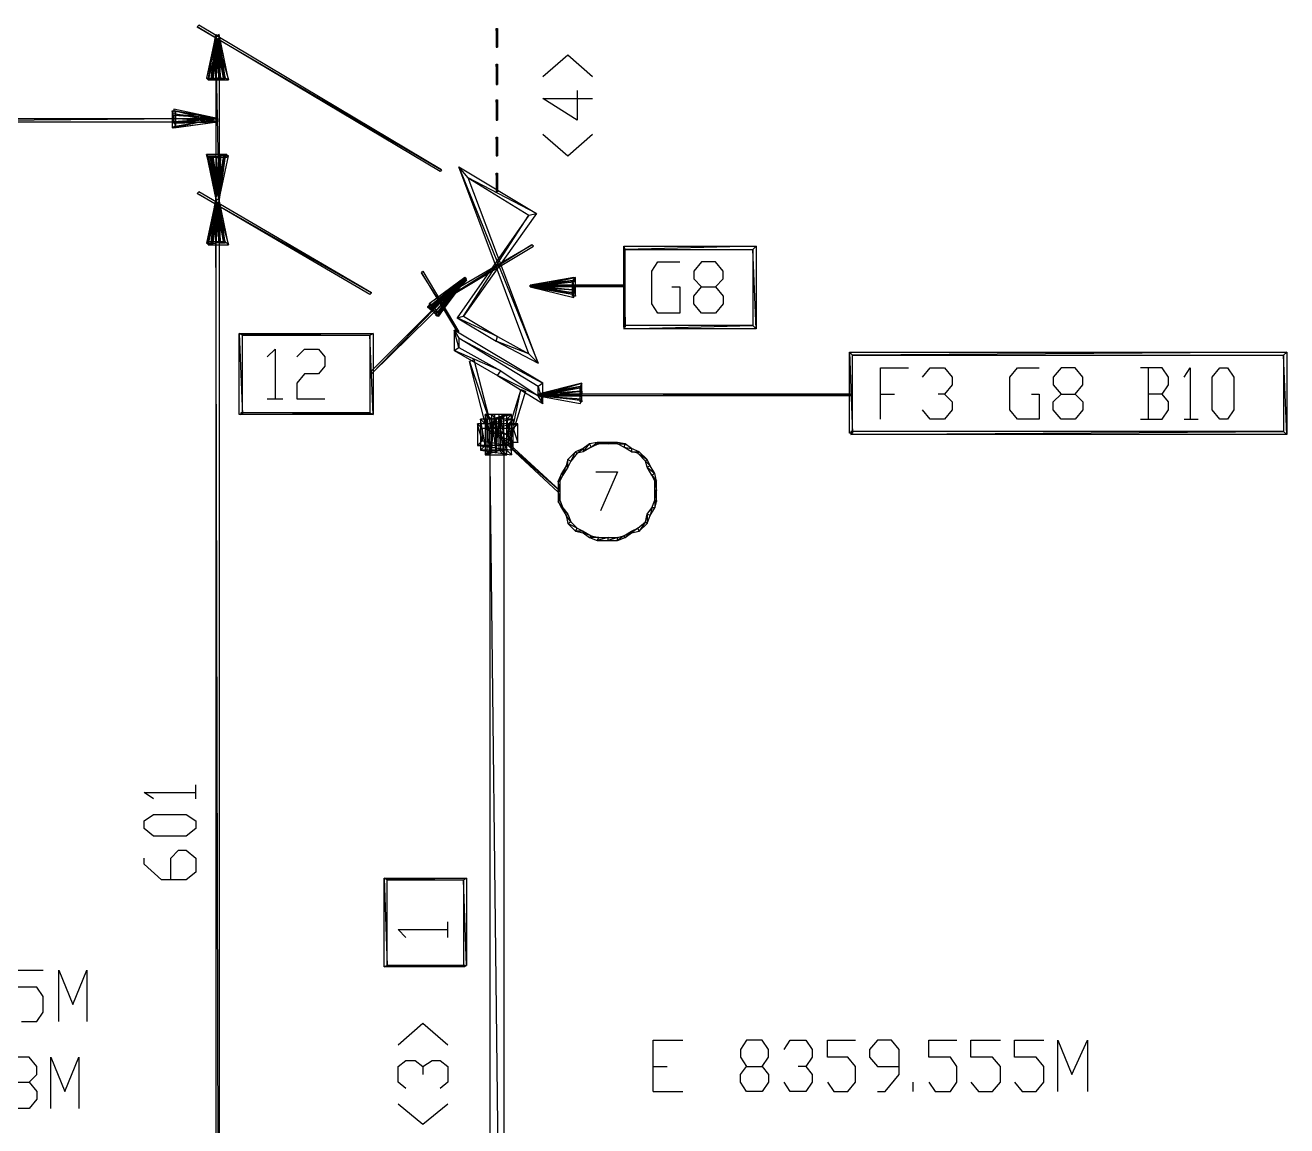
# Model space of a CAD drawing. Header units: millimetres. Extents: x 0 to 741, y 31 to 702.
# Drawn here: x 251.1 to 348.4, y 448.9 to 533.8 of the extents above; entities that cross this region are included whole.
import ezdxf

# ---------------------------------------------------------------- set-up
doc = ezdxf.new("R2010")
doc.units = ezdxf.units.MM
doc.layers.add('DIAGRAM', color=4, linetype='Continuous')

msp = doc.modelspace()

# ---------------------------------------------------------------- linework, layer by layer
at = {"layer": 'DIAGRAM'}
for p, q in [((264.484, 533.78), (264.364, 533.66)), ((264.364, 533.66), (283.204, 522.62)), ((264.364, 533.66), (283.204, 522.62)), ((283.084, 522.5), (264.364, 533.66)), ((283.204, 522.62), (264.484, 533.78)), ((265.804, 533.06), (265.084, 529.7)), ((265.204, 529.58), (265.804, 533.06)), ((265.204, 529.58), (265.804, 533.06)), ((265.804, 533.06), (265.204, 529.7)), ((265.444, 529.58), (265.804, 533.06)), ((265.444, 529.58), (265.804, 533.06)), ((265.804, 533.06), (266.044, 532.94)), ((266.044, 533.06), (265.804, 532.94)), ((265.804, 533.06), (266.044, 532.94)), ((266.044, 533.06), (265.804, 532.94)), ((266.764, 529.58), (266.044, 533.06)), ((266.524, 529.7), (266.044, 533.06)), ((287.524, 532.1), (287.404, 533.54)), ((287.404, 533.54), (287.404, 532.1)), ((287.524, 532.1), (287.404, 533.54)), ((287.404, 533.54), (287.524, 533.54)), ((287.524, 533.54), (287.524, 532.1)), ((266.044, 532.94), (265.204, 529.58)), ((266.044, 532.94), (265.444, 529.58)), ((265.804, 532.94), (265.444, 529.7)), ((265.564, 529.58), (265.804, 532.94)), ((265.564, 529.58), (265.804, 532.94)), ((266.044, 532.94), (265.564, 529.58)), ((265.804, 532.94), (265.564, 529.7)), ((265.804, 532.94), (266.764, 529.58)), ((265.804, 532.94), (266.764, 529.58)), ((266.524, 529.7), (265.804, 532.94)), ((265.804, 532.94), (266.524, 529.7)), ((265.804, 532.94), (266.524, 529.7)), ((266.404, 529.58), (265.804, 532.94)), ((265.804, 532.94), (266.044, 532.94)), ((266.044, 532.94), (265.804, 532.94)), ((265.804, 532.94), (266.404, 529.7)), ((265.804, 532.94), (266.404, 529.7)), ((266.164, 529.58), (265.804, 532.94)), ((265.804, 529.58), (265.804, 532.94)), ((265.804, 529.58), (265.804, 532.94)), ((265.804, 532.94), (266.044, 532.94)), ((266.044, 532.94), (265.804, 529.58)), ((266.044, 532.94), (265.804, 532.94)), ((265.804, 532.94), (266.164, 529.7)), ((265.804, 532.94), (266.164, 529.7)), ((266.044, 529.58), (265.804, 532.94)), ((266.044, 520.34), (265.804, 532.94)), ((265.804, 532.94), (265.804, 520.34)), ((266.044, 520.34), (265.804, 532.94)), ((265.804, 532.94), (266.044, 532.94)), ((266.404, 529.7), (266.044, 532.94)), ((266.164, 529.7), (266.044, 532.94)), ((266.044, 532.94), (266.044, 520.34)), ((287.404, 532.1), (287.524, 532.1)), ((291.004, 529.82), (292.924, 531.5)), ((292.924, 531.5), (294.844, 529.82)), ((287.524, 529.22), (287.404, 530.78)), ((287.404, 530.78), (287.404, 529.22)), ((287.524, 529.22), (287.404, 530.78)), ((287.404, 530.78), (287.524, 530.78)), ((287.524, 530.78), (287.524, 529.22)), ((265.084, 529.7), (265.204, 529.58)), ((266.524, 529.7), (265.204, 529.58)), ((266.524, 529.7), (265.204, 529.58)), ((265.204, 529.58), (265.204, 529.7)), ((265.204, 529.7), (266.524, 529.7)), ((265.204, 529.7), (265.444, 529.58)), ((265.204, 529.58), (266.764, 529.58)), ((265.444, 529.7), (265.564, 529.58)), ((265.564, 529.7), (265.804, 529.58)), ((266.164, 529.7), (266.044, 529.58)), ((266.404, 529.7), (266.164, 529.58)), ((266.524, 529.7), (266.404, 529.58)), ((266.764, 529.58), (266.524, 529.7)), ((266.764, 529.58), (266.524, 529.7)), ((287.404, 529.22), (287.524, 529.22)), ((293.644, 526.46), (291.004, 528.14)), ((291.004, 528.14), (294.844, 528.14)), ((293.644, 528.74), (293.644, 526.46)), ((262.684, 525.98), (262.444, 527.18)), ((262.444, 527.18), (262.444, 525.86)), ((262.684, 525.98), (262.444, 527.18)), ((262.444, 527.18), (262.684, 527.18)), ((262.564, 527.3), (262.564, 527.18)), ((265.924, 526.58), (262.564, 527.3)), ((262.564, 527.18), (265.924, 526.58)), ((262.564, 527.18), (265.924, 526.58)), ((265.924, 526.34), (262.564, 527.18)), ((262.564, 527.18), (262.564, 526.94)), ((265.924, 526.58), (262.564, 527.18)), ((262.564, 527.18), (262.564, 526.94)), ((265.924, 526.58), (262.564, 527.18)), ((262.684, 527.18), (262.684, 525.98)), ((287.524, 526.46), (287.404, 528.02)), ((287.404, 528.02), (287.404, 526.46)), ((287.524, 526.46), (287.404, 528.02)), ((287.404, 528.02), (287.524, 528.02)), ((287.524, 528.02), (287.524, 526.46)), ((265.924, 526.58), (237.244, 526.34)), ((265.924, 526.58), (237.244, 526.34)), ((237.244, 526.58), (265.924, 526.58)), ((237.244, 526.34), (265.924, 526.34)), ((265.924, 526.58), (262.444, 525.86)), ((265.924, 526.58), (262.444, 525.86)), ((262.444, 525.86), (265.924, 526.34)), ((262.564, 526.94), (265.924, 526.58)), ((262.564, 526.94), (265.924, 526.58)), ((265.924, 526.34), (262.564, 526.94)), ((262.564, 526.94), (265.924, 526.58)), ((262.564, 526.94), (265.924, 526.58)), ((265.924, 526.34), (262.564, 526.94)), ((262.564, 526.82), (262.564, 526.58)), ((265.924, 526.58), (262.564, 526.82)), ((265.924, 526.58), (262.564, 525.86)), ((265.924, 526.58), (262.564, 525.86)), ((262.564, 525.98), (265.924, 526.58)), ((265.924, 526.58), (262.564, 526.22)), ((265.924, 526.58), (262.564, 526.22)), ((262.564, 526.34), (265.924, 526.58)), ((262.564, 526.58), (265.924, 526.58)), ((262.564, 526.58), (265.924, 526.58)), ((265.924, 526.34), (262.564, 526.58)), ((265.924, 526.58), (262.564, 526.34)), ((265.924, 526.58), (262.564, 526.34)), ((262.564, 526.34), (262.564, 526.58)), ((262.564, 526.58), (265.924, 526.58)), ((262.564, 525.86), (265.924, 526.34)), ((262.564, 526.22), (265.924, 526.34)), ((262.564, 526.22), (262.564, 526.34)), ((262.564, 526.34), (265.924, 526.34)), ((262.684, 525.98), (265.924, 526.58)), ((265.924, 526.58), (265.924, 526.34)), ((265.924, 526.34), (265.924, 526.58)), ((265.924, 526.58), (265.924, 526.34)), ((265.924, 526.34), (265.924, 526.58)), ((265.924, 526.58), (265.924, 526.34)), ((265.924, 526.34), (265.924, 526.58)), ((265.924, 526.58), (265.924, 526.34)), ((265.924, 526.34), (265.924, 526.58)), ((265.924, 526.34), (265.924, 526.58)), ((287.404, 526.46), (287.524, 526.46)), ((262.444, 525.86), (262.684, 525.98)), ((262.444, 525.86), (262.684, 525.98)), ((262.564, 525.86), (262.564, 525.98)), ((291.004, 525.38), (292.924, 523.7)), ((292.924, 523.7), (294.844, 525.38)), ((287.524, 523.7), (287.404, 525.14)), ((287.404, 525.14), (287.404, 523.7)), ((287.524, 523.7), (287.404, 525.14)), ((287.404, 525.14), (287.524, 525.14)), ((287.524, 525.14), (287.524, 523.7)), ((266.044, 520.34), (265.084, 523.82)), ((265.084, 523.82), (265.804, 520.34)), ((266.044, 520.34), (265.084, 523.82)), ((265.084, 523.82), (265.324, 523.58)), ((265.084, 523.82), (265.324, 523.58)), ((266.644, 523.82), (265.084, 523.82)), ((266.044, 520.34), (265.204, 523.7)), ((265.204, 523.7), (265.804, 520.34)), ((266.044, 520.34), (265.204, 523.7)), ((265.204, 523.7), (265.444, 523.7)), ((265.324, 523.58), (266.644, 523.82)), ((265.324, 523.58), (266.644, 523.82)), ((265.324, 523.58), (266.044, 520.34)), ((266.644, 523.58), (265.324, 523.58)), ((265.444, 523.7), (266.044, 520.34)), ((266.044, 520.34), (265.444, 523.7)), ((265.444, 523.7), (265.804, 520.34)), ((266.044, 520.34), (265.444, 523.7)), ((265.444, 523.7), (265.564, 523.7)), ((265.564, 523.7), (266.044, 520.34)), ((266.044, 520.34), (265.564, 523.7)), ((265.564, 523.7), (265.804, 520.34)), ((266.044, 520.34), (265.564, 523.7)), ((265.564, 523.7), (265.804, 523.7)), ((265.804, 520.34), (266.524, 523.7)), ((265.804, 520.34), (266.404, 523.7)), ((265.804, 520.34), (266.164, 523.7)), ((265.804, 520.34), (266.044, 523.7)), ((265.804, 523.7), (266.044, 520.34)), ((266.524, 523.7), (266.044, 520.34)), ((266.044, 520.34), (266.764, 523.7)), ((266.524, 523.7), (266.044, 520.34)), ((266.404, 523.7), (266.044, 520.34)), ((266.044, 520.34), (266.524, 523.7)), ((266.404, 523.7), (266.044, 520.34)), ((266.164, 523.7), (266.044, 520.34)), ((266.044, 520.34), (266.404, 523.7)), ((266.164, 523.7), (266.044, 520.34)), ((266.164, 523.7), (266.044, 523.7)), ((266.044, 523.7), (266.044, 520.34)), ((266.044, 520.34), (266.164, 523.7)), ((266.044, 523.7), (266.044, 520.34)), ((266.404, 523.7), (266.164, 523.7)), ((266.524, 523.7), (266.404, 523.7)), ((266.764, 523.7), (266.524, 523.7)), ((266.644, 523.82), (266.644, 523.58)), ((287.404, 523.7), (287.524, 523.7)), ((283.204, 522.62), (283.084, 522.5)), ((285.244, 522.02), (284.524, 522.86)), ((284.524, 522.86), (290.524, 519.26)), ((285.244, 522.02), (284.524, 522.86)), ((284.524, 522.86), (290.644, 507.74)), ((284.524, 522.86), (290.644, 507.74)), ((289.924, 508.46), (284.524, 522.86)), ((287.524, 520.94), (287.404, 522.38)), ((287.404, 522.38), (287.404, 520.94)), ((287.524, 520.94), (287.404, 522.38)), ((287.404, 522.38), (287.524, 522.38)), ((287.524, 522.38), (287.524, 520.94)), ((290.524, 519.26), (285.244, 522.02)), ((285.244, 522.02), (289.924, 519.14)), ((290.524, 519.26), (285.244, 522.02)), ((290.644, 507.74), (285.244, 522.02)), ((264.484, 520.94), (264.364, 520.82)), ((264.364, 520.82), (277.804, 513.14)), ((264.364, 520.82), (277.804, 513.14)), ((277.684, 513.02), (264.364, 520.82)), ((277.804, 513.14), (264.484, 520.94)), ((287.404, 520.94), (287.524, 520.94)), ((265.804, 520.34), (265.084, 516.98)), ((265.204, 516.98), (265.804, 520.34)), ((265.204, 516.98), (265.804, 520.34)), ((266.044, 520.34), (265.204, 516.98)), ((265.804, 520.34), (265.204, 516.98)), ((265.444, 516.98), (265.804, 520.34)), ((265.444, 516.98), (265.804, 520.34)), ((266.044, 520.34), (265.444, 516.98)), ((265.804, 520.34), (265.444, 516.98)), ((265.564, 516.98), (265.804, 520.34)), ((265.564, 516.98), (265.804, 520.34)), ((266.044, 520.34), (265.564, 516.98)), ((265.804, 520.34), (265.564, 516.98)), ((265.804, 520.34), (266.044, 520.34)), ((266.044, 520.34), (265.804, 520.34)), ((265.804, 520.34), (266.764, 516.86)), ((265.804, 520.34), (266.764, 516.86)), ((266.524, 517.1), (265.804, 520.34)), ((265.804, 520.34), (266.044, 520.34)), ((266.044, 520.34), (265.804, 520.34)), ((265.804, 520.34), (266.524, 516.98)), ((265.804, 520.34), (266.524, 516.98)), ((266.404, 516.98), (265.804, 520.34)), ((265.804, 520.34), (266.044, 520.34)), ((266.044, 520.34), (265.804, 520.34)), ((265.804, 520.34), (266.404, 516.98)), ((265.804, 520.34), (266.404, 516.98)), ((266.164, 516.98), (265.804, 520.34)), ((265.804, 516.98), (265.804, 520.34)), ((265.804, 516.98), (265.804, 520.34)), ((265.804, 520.34), (266.044, 520.34)), ((266.044, 520.34), (265.804, 516.98)), ((266.044, 520.34), (265.804, 520.34)), ((265.804, 520.34), (266.164, 516.98)), ((265.804, 520.34), (266.164, 516.98)), ((266.044, 516.98), (265.804, 520.34)), ((266.044, 420.98), (265.804, 520.34)), ((265.804, 520.34), (265.804, 420.98)), ((266.044, 420.98), (265.804, 520.34)), ((265.804, 520.34), (266.044, 520.34)), ((266.044, 520.34), (265.804, 520.34)), ((265.804, 520.34), (266.044, 520.34)), ((266.044, 520.34), (265.804, 520.34)), ((265.804, 520.34), (266.044, 520.34)), ((266.044, 520.34), (265.804, 520.34)), ((265.804, 520.34), (266.044, 520.34)), ((266.044, 520.34), (265.804, 520.34)), ((265.804, 520.34), (266.044, 520.34)), ((265.804, 520.34), (266.044, 520.34)), ((266.764, 516.86), (266.044, 520.34)), ((266.524, 516.98), (266.044, 520.34)), ((266.404, 516.98), (266.044, 520.34)), ((266.164, 516.98), (266.044, 520.34)), ((266.044, 520.34), (266.044, 420.98)), ((289.924, 519.14), (284.404, 511.22)), ((290.524, 519.26), (284.884, 511.34)), ((284.884, 511.34), (289.924, 519.14)), ((284.884, 511.34), (289.924, 519.14)), ((289.924, 519.14), (290.524, 519.26)), ((289.924, 519.14), (290.524, 519.26)), ((265.084, 516.98), (265.204, 516.98)), ((266.524, 517.1), (265.204, 516.86)), ((266.524, 517.1), (265.204, 516.86)), ((265.204, 516.86), (265.204, 517.1)), ((265.204, 517.1), (266.524, 517.1)), ((265.204, 516.98), (265.444, 516.98)), ((265.204, 516.86), (266.764, 516.86)), ((265.444, 516.98), (265.564, 516.98)), ((265.564, 516.98), (265.804, 516.98)), ((266.164, 516.98), (266.044, 516.98)), ((266.404, 516.98), (266.164, 516.98)), ((266.524, 516.98), (266.404, 516.98)), ((266.764, 516.86), (266.524, 517.1)), ((266.764, 516.86), (266.524, 517.1)), ((282.964, 512.66), (290.164, 516.86)), ((290.164, 516.86), (283.084, 512.42)), ((290.164, 516.86), (283.084, 512.42)), ((283.084, 512.42), (290.284, 516.74)), ((290.284, 516.74), (290.164, 516.86)), ((297.364, 516.5), (297.244, 516.74)), ((297.244, 516.74), (307.444, 516.74)), ((297.364, 516.5), (297.244, 516.74)), ((297.244, 516.74), (297.364, 510.5)), ((297.244, 516.74), (297.364, 510.5)), ((297.244, 510.5), (297.244, 516.74)), ((307.444, 516.74), (297.364, 516.5)), ((307.444, 516.74), (297.364, 516.5)), ((297.364, 516.5), (307.204, 516.5)), ((297.364, 510.5), (297.364, 516.5)), ((307.204, 516.5), (307.444, 516.74)), ((307.204, 516.5), (307.444, 516.74)), ((307.444, 510.38), (307.204, 516.5)), ((307.204, 516.5), (307.204, 510.62)), ((307.444, 510.38), (307.204, 516.5)), ((307.444, 516.74), (307.444, 510.38)), ((299.404, 514.82), (299.884, 515.54)), ((299.884, 515.54), (301.564, 515.54)), ((303.244, 515.54), (302.644, 514.82)), ((304.324, 515.54), (303.244, 515.54)), ((304.924, 514.82), (304.324, 515.54)), ((281.644, 514.7), (281.764, 514.82)), ((284.524, 510.14), (281.644, 514.7)), ((281.644, 514.7), (284.404, 510.14)), ((284.524, 510.14), (281.644, 514.7)), ((281.764, 514.82), (284.524, 510.14)), ((299.404, 512.3), (299.404, 514.82)), ((302.644, 514.82), (302.644, 514.22)), ((304.924, 514.22), (304.924, 514.82)), ((277.684, 507.02), (285.004, 514.34)), ((285.004, 514.34), (277.804, 506.9)), ((285.004, 514.34), (277.804, 506.9)), ((277.804, 506.9), (285.124, 514.1)), ((282.244, 512.06), (285.004, 514.34)), ((285.004, 514.34), (282.244, 512.3)), ((282.244, 512.06), (285.004, 514.34)), ((285.004, 514.34), (282.244, 512.06)), ((285.124, 514.1), (282.244, 512.06)), ((282.364, 511.94), (285.004, 514.34)), ((282.364, 511.94), (285.004, 514.34)), ((285.004, 514.34), (282.364, 512.06)), ((285.004, 514.34), (282.364, 512.06)), ((285.124, 514.1), (282.364, 511.94)), ((282.484, 511.94), (285.004, 514.34)), ((282.484, 511.94), (285.004, 514.34)), ((282.484, 511.94), (285.004, 514.34)), ((282.484, 511.94), (285.004, 514.34)), ((285.124, 514.1), (282.484, 511.94)), ((285.124, 514.1), (282.484, 511.94)), ((282.724, 511.7), (285.004, 514.34)), ((282.724, 511.7), (285.004, 514.34)), ((282.724, 511.46), (285.004, 514.22)), ((285.004, 514.34), (282.844, 511.58)), ((285.004, 514.34), (282.844, 511.58)), ((285.004, 514.34), (282.844, 511.58)), ((285.004, 514.34), (282.844, 511.58)), ((285.004, 514.22), (282.844, 511.34)), ((282.844, 511.34), (285.124, 514.22)), ((285.004, 514.22), (282.844, 511.34)), ((282.844, 511.58), (285.124, 514.22)), ((282.844, 511.58), (285.124, 514.22)), ((285.004, 514.22), (282.964, 511.34)), ((282.964, 511.34), (285.124, 514.22)), ((285.004, 514.22), (282.964, 511.34)), ((282.964, 511.58), (285.004, 514.22)), ((285.004, 514.34), (285.124, 514.1)), ((285.004, 514.34), (285.124, 514.1)), ((285.004, 514.34), (285.124, 514.1)), ((285.124, 514.22), (285.004, 514.34)), ((285.004, 514.34), (285.124, 514.1)), ((285.124, 514.22), (285.004, 514.34)), ((285.124, 514.1), (285.004, 514.34)), ((285.124, 514.22), (285.004, 514.22)), ((285.124, 514.22), (285.004, 514.22)), ((290.044, 513.62), (293.524, 514.34)), ((293.524, 514.34), (290.044, 513.74)), ((290.044, 513.62), (293.524, 514.34)), ((290.044, 513.62), (293.404, 514.34)), ((293.404, 514.34), (290.044, 513.74)), ((290.044, 513.62), (293.404, 514.34)), ((293.284, 514.1), (290.044, 513.62)), ((293.404, 514.1), (290.044, 513.62)), ((290.044, 513.62), (293.404, 514.1)), ((293.404, 514.1), (290.044, 513.74)), ((290.044, 513.62), (293.404, 514.1)), ((293.404, 513.98), (290.044, 513.62)), ((290.044, 513.62), (290.044, 513.74)), ((290.044, 513.74), (293.404, 513.02)), ((290.044, 513.74), (290.044, 513.62)), ((290.044, 513.62), (290.044, 513.74)), ((290.044, 513.74), (293.404, 513.14)), ((290.044, 513.74), (290.044, 513.62)), ((290.044, 513.62), (290.044, 513.74)), ((290.044, 513.74), (293.404, 513.38)), ((290.044, 513.74), (290.044, 513.62)), ((290.044, 513.62), (290.044, 513.74)), ((290.044, 513.74), (293.404, 513.62)), ((290.044, 513.74), (290.044, 513.62)), ((290.044, 513.62), (293.404, 513.74)), ((293.404, 513.74), (290.044, 513.74)), ((290.044, 513.62), (293.404, 513.74)), ((290.044, 513.74), (290.044, 513.62)), ((290.044, 513.62), (297.244, 513.74)), ((297.244, 513.74), (290.044, 513.74)), ((290.044, 513.62), (297.244, 513.74)), ((293.404, 513.02), (290.044, 513.62)), ((290.044, 513.62), (293.404, 512.78)), ((293.404, 513.02), (290.044, 513.62)), ((293.404, 513.14), (290.044, 513.62)), ((290.044, 513.62), (293.404, 513.02)), ((293.404, 513.14), (290.044, 513.62)), ((293.404, 513.38), (290.044, 513.62)), ((290.044, 513.62), (293.404, 513.14)), ((293.404, 513.38), (290.044, 513.62)), ((293.404, 513.62), (290.044, 513.62)), ((290.044, 513.62), (293.404, 513.38)), ((293.404, 513.62), (290.044, 513.62)), ((293.404, 513.62), (290.044, 513.62)), ((297.244, 513.62), (290.044, 513.62)), ((293.524, 514.34), (293.284, 514.1)), ((293.524, 514.34), (293.284, 514.1)), ((293.284, 514.1), (293.524, 512.9)), ((293.284, 514.1), (293.524, 512.9)), ((293.284, 512.9), (293.284, 514.1)), ((293.404, 514.34), (293.404, 514.1)), ((293.404, 514.1), (293.404, 513.98)), ((293.404, 513.74), (293.404, 513.62)), ((293.404, 513.38), (293.404, 513.62)), ((293.524, 512.9), (293.524, 514.34)), ((297.244, 513.74), (297.244, 513.62)), ((300.964, 513.62), (301.564, 513.62)), ((301.564, 513.62), (301.564, 511.58)), ((302.644, 514.22), (303.244, 513.62)), ((302.644, 512.9), (303.244, 513.62)), ((303.244, 513.62), (304.324, 513.62)), ((304.324, 513.62), (304.924, 514.22)), ((304.324, 513.62), (304.924, 512.9)), ((277.804, 513.14), (277.684, 513.02)), ((283.084, 512.42), (282.964, 512.66)), ((293.524, 512.9), (293.284, 512.9)), ((293.404, 513.14), (293.404, 513.38)), ((293.404, 513.02), (293.404, 513.14)), ((293.404, 512.78), (293.404, 513.02)), ((302.644, 512.3), (302.644, 512.9)), ((304.924, 512.9), (304.924, 512.3)), ((282.124, 512.06), (282.364, 512.3)), ((282.964, 511.58), (282.124, 512.06)), ((282.124, 512.06), (282.964, 511.34)), ((282.964, 511.58), (282.124, 512.06)), ((282.244, 512.3), (282.244, 512.06)), ((282.244, 512.06), (282.364, 511.94)), ((282.364, 512.3), (282.964, 511.58)), ((282.364, 512.06), (282.484, 511.94)), ((282.364, 512.06), (282.484, 511.94)), ((282.844, 511.58), (282.724, 511.7)), ((282.844, 511.58), (282.724, 511.7)), ((299.884, 511.58), (299.404, 512.3)), ((303.244, 511.58), (302.644, 512.3)), ((304.924, 512.3), (304.324, 511.58)), ((282.844, 511.34), (282.724, 511.46)), ((282.964, 511.34), (282.964, 511.58)), ((282.964, 511.34), (282.964, 511.58)), ((284.404, 511.22), (284.884, 511.34)), ((284.404, 511.22), (284.884, 511.34)), ((287.524, 509.78), (284.404, 511.22)), ((284.404, 511.22), (287.404, 509.42)), ((287.524, 509.78), (284.404, 511.22)), ((284.884, 511.34), (287.524, 509.78)), ((297.244, 510.62), (297.244, 510.38)), ((297.244, 510.38), (307.204, 510.62)), ((307.204, 510.62), (297.244, 510.62)), ((297.244, 510.38), (307.204, 510.62)), ((301.564, 511.58), (299.884, 511.58)), ((304.324, 511.58), (303.244, 511.58)), ((307.204, 510.62), (307.444, 510.38)), ((307.204, 510.62), (307.444, 510.38)), ((267.844, 509.9), (267.604, 510.02)), ((267.604, 510.02), (277.924, 510.02)), ((267.844, 509.9), (267.604, 510.02)), ((267.604, 510.02), (267.844, 503.78)), ((267.604, 510.02), (267.844, 503.78)), ((267.604, 503.78), (267.604, 510.02)), ((277.924, 510.02), (267.844, 509.9)), ((277.924, 510.02), (267.844, 509.9)), ((267.844, 509.9), (277.684, 509.9)), ((267.844, 503.78), (267.844, 509.9)), ((277.684, 509.9), (277.924, 510.02)), ((277.684, 509.9), (277.924, 510.02)), ((277.924, 503.78), (277.684, 509.9)), ((277.684, 509.9), (277.684, 503.9)), ((277.924, 503.78), (277.684, 509.9)), ((277.924, 510.02), (277.924, 503.78)), ((284.524, 508.94), (284.164, 510.26)), ((284.164, 510.26), (284.164, 508.7)), ((284.524, 508.94), (284.164, 510.26)), ((284.164, 510.26), (284.524, 509.66)), ((284.164, 510.26), (284.524, 509.66)), ((291.004, 506.18), (284.164, 510.26)), ((284.404, 510.14), (284.524, 510.14)), ((284.524, 509.66), (284.524, 508.94)), ((284.524, 509.66), (291.004, 506.18)), ((284.524, 509.66), (291.004, 506.18)), ((290.644, 505.94), (284.524, 509.66)), ((287.404, 509.42), (287.524, 509.78)), ((287.404, 509.42), (287.524, 509.78)), ((287.524, 509.78), (289.924, 508.46)), ((297.364, 510.5), (297.244, 510.5)), ((307.444, 510.38), (297.244, 510.38)), ((269.764, 508.22), (270.364, 508.82)), ((270.364, 508.82), (270.364, 504.98)), ((272.044, 508.22), (272.644, 508.82)), ((272.644, 508.82), (273.724, 508.82)), ((273.724, 508.82), (274.204, 508.22)), ((284.164, 508.7), (284.524, 508.94)), ((284.164, 508.7), (284.524, 508.94)), ((287.764, 507.14), (284.164, 508.7)), ((284.164, 508.7), (287.524, 506.78)), ((287.764, 507.14), (284.164, 508.7)), ((284.524, 508.94), (287.764, 507.14)), ((289.924, 508.46), (287.404, 509.42)), ((287.404, 509.42), (290.644, 507.74)), ((289.924, 508.46), (287.404, 509.42)), ((274.204, 508.22), (274.204, 507.5)), ((285.724, 507.98), (285.364, 507.86)), ((285.364, 507.86), (287.044, 502.82)), ((285.364, 507.86), (287.044, 502.82)), ((286.684, 502.58), (285.364, 507.86)), ((287.044, 502.82), (285.724, 507.98)), ((290.644, 507.74), (289.924, 508.46)), ((290.644, 507.74), (289.924, 508.46)), ((314.884, 508.34), (314.644, 508.58)), ((314.644, 508.58), (348.364, 508.58)), ((314.884, 508.34), (314.644, 508.58)), ((314.644, 508.58), (314.884, 502.34)), ((314.644, 508.58), (314.884, 502.34)), ((314.644, 502.34), (314.644, 508.58)), ((348.364, 508.58), (314.884, 508.34)), ((348.364, 508.58), (314.884, 508.34)), ((314.884, 508.34), (348.124, 508.34)), ((314.884, 502.34), (314.884, 508.34)), ((348.124, 508.34), (348.364, 508.58)), ((348.124, 508.34), (348.364, 508.58)), ((348.364, 502.22), (348.124, 508.34)), ((348.124, 508.34), (348.124, 502.46)), ((348.364, 502.22), (348.124, 508.34)), ((348.364, 508.58), (348.364, 502.22)), ((272.644, 506.9), (272.044, 506.18)), ((273.724, 506.9), (272.644, 506.9)), ((274.204, 507.5), (273.724, 506.9)), ((277.804, 506.9), (277.684, 507.02)), ((287.524, 506.78), (287.764, 507.14)), ((287.524, 506.78), (287.764, 507.14)), ((290.644, 505.22), (287.524, 506.78)), ((287.524, 506.78), (291.004, 504.62)), ((290.644, 505.22), (287.524, 506.78)), ((287.764, 507.14), (290.644, 505.22)), ((317.044, 503.42), (317.044, 507.38)), ((317.044, 507.38), (319.204, 507.38)), ((320.284, 506.66), (320.884, 507.38)), ((320.884, 507.38), (321.964, 507.38)), ((321.964, 507.38), (322.564, 506.66)), ((327.004, 506.66), (327.604, 507.38)), ((327.604, 507.38), (329.284, 507.38)), ((330.964, 507.38), (330.364, 506.66)), ((332.044, 507.38), (330.964, 507.38)), ((332.644, 506.66), (332.044, 507.38)), ((338.764, 507.38), (337.084, 507.38)), ((337.684, 507.38), (337.684, 503.42)), ((339.244, 506.66), (338.764, 507.38)), ((340.444, 506.66), (340.924, 507.38)), ((340.924, 507.38), (340.924, 503.42)), ((342.604, 506.66), (343.204, 507.38)), ((343.204, 507.38), (343.804, 507.38)), ((343.804, 507.38), (344.284, 506.66)), ((272.044, 506.18), (272.044, 504.98)), ((291.004, 506.18), (290.644, 505.94)), ((291.004, 506.18), (290.644, 505.94)), ((290.644, 505.22), (294.004, 506.18)), ((294.004, 506.18), (290.644, 505.34)), ((290.644, 505.22), (294.004, 506.18)), ((290.644, 505.94), (291.004, 504.62)), ((290.644, 505.94), (291.004, 504.62)), ((290.644, 505.22), (290.644, 505.94)), ((293.884, 505.94), (290.644, 505.22)), ((290.644, 505.22), (293.884, 505.94)), ((293.884, 505.94), (290.644, 505.34)), ((290.644, 505.22), (293.884, 505.94)), ((290.644, 505.22), (293.884, 505.94)), ((293.884, 505.94), (290.644, 505.34)), ((290.644, 505.22), (293.884, 505.94)), ((294.004, 505.82), (290.644, 505.22)), ((294.004, 505.82), (290.644, 505.22)), ((291.004, 504.62), (291.004, 506.18)), ((294.004, 506.18), (293.884, 505.94)), ((294.004, 506.18), (293.884, 505.94)), ((293.884, 505.94), (294.004, 504.74)), ((293.884, 505.94), (294.004, 504.74)), ((293.884, 504.74), (293.884, 505.94)), ((293.884, 505.94), (294.004, 505.82)), ((293.884, 505.94), (294.004, 505.82)), ((294.004, 504.74), (294.004, 506.18)), ((322.564, 506.06), (321.964, 505.34)), ((322.564, 506.66), (322.564, 506.06)), ((327.004, 504.14), (327.004, 506.66)), ((330.364, 506.66), (330.364, 506.06)), ((330.364, 506.06), (330.964, 505.34)), ((332.044, 505.34), (332.644, 506.06)), ((332.644, 506.06), (332.644, 506.66)), ((338.764, 505.34), (339.244, 506.06)), ((339.244, 506.06), (339.244, 506.66)), ((342.604, 504.14), (342.604, 506.66)), ((344.284, 506.66), (344.284, 504.14)), ((269.764, 504.98), (270.964, 504.98)), ((272.044, 504.98), (274.204, 504.98)), ((289.324, 505.7), (288.244, 502.22)), ((288.484, 501.74), (289.324, 505.7)), ((288.484, 501.74), (289.324, 505.7)), ((289.684, 505.58), (288.484, 501.74)), ((289.324, 505.7), (289.684, 505.58)), ((290.644, 505.22), (294.004, 505.58)), ((294.004, 505.58), (290.644, 505.34)), ((290.644, 505.22), (294.004, 505.58)), ((290.644, 505.22), (290.644, 505.34)), ((290.644, 505.34), (294.004, 504.86)), ((290.644, 505.34), (290.644, 505.22)), ((290.644, 505.22), (290.644, 505.34)), ((290.644, 505.34), (294.004, 504.86)), ((290.644, 505.34), (290.644, 505.22)), ((290.644, 505.22), (290.644, 505.34)), ((290.644, 505.34), (294.004, 505.22)), ((290.644, 505.34), (290.644, 505.22)), ((294.004, 505.34), (290.644, 505.22)), ((294.004, 505.34), (290.644, 505.22)), ((290.644, 505.22), (290.644, 505.34)), ((290.644, 505.34), (294.004, 505.34)), ((290.644, 505.34), (290.644, 505.22)), ((294.004, 505.34), (290.644, 505.22)), ((290.644, 505.34), (290.644, 505.22)), ((290.644, 505.22), (314.764, 505.34)), ((314.764, 505.34), (290.644, 505.34)), ((290.644, 505.22), (314.764, 505.34)), ((291.004, 504.62), (290.644, 505.22)), ((291.004, 504.62), (290.644, 505.22)), ((294.004, 504.86), (290.644, 505.22)), ((290.644, 505.22), (293.884, 504.62)), ((294.004, 504.86), (290.644, 505.22)), ((294.004, 504.86), (290.644, 505.22)), ((290.644, 505.22), (293.884, 504.62)), ((294.004, 504.86), (290.644, 505.22)), ((294.004, 505.22), (290.644, 505.22)), ((290.644, 505.22), (294.004, 504.98)), ((294.004, 505.22), (290.644, 505.22)), ((290.644, 505.22), (294.004, 505.22)), ((314.764, 505.22), (290.644, 505.22)), ((293.884, 504.62), (294.004, 504.86)), ((293.884, 504.62), (294.004, 504.86)), ((294.004, 505.58), (294.004, 505.34)), ((294.004, 505.22), (294.004, 505.34)), ((294.004, 504.98), (294.004, 505.22)), ((314.764, 505.34), (314.764, 505.22)), ((317.044, 505.34), (318.124, 505.34)), ((321.964, 505.34), (321.484, 505.34)), ((321.964, 505.34), (322.564, 504.74)), ((328.684, 505.34), (329.284, 505.34)), ((329.284, 505.34), (329.284, 503.42)), ((330.364, 504.74), (330.964, 505.34)), ((330.964, 505.34), (332.044, 505.34)), ((332.044, 505.34), (332.644, 504.74)), ((338.764, 505.34), (337.684, 505.34)), ((339.244, 504.74), (338.764, 505.34)), ((267.724, 503.9), (267.724, 503.78)), ((267.724, 503.78), (277.684, 503.9)), ((277.684, 503.9), (267.724, 503.9)), ((267.724, 503.78), (277.684, 503.9)), ((277.684, 503.9), (277.924, 503.78)), ((277.684, 503.9), (277.924, 503.78)), ((294.004, 504.74), (293.884, 504.74)), ((320.884, 503.42), (320.284, 504.14)), ((322.564, 504.14), (321.964, 503.42)), ((322.564, 504.74), (322.564, 504.14)), ((327.604, 503.42), (327.004, 504.14)), ((330.364, 504.14), (330.364, 504.74)), ((330.964, 503.42), (330.364, 504.14)), ((332.644, 504.14), (332.044, 503.42)), ((332.644, 504.74), (332.644, 504.14)), ((338.764, 503.42), (339.244, 504.14)), ((339.244, 504.14), (339.244, 504.74)), ((343.204, 503.42), (342.604, 504.14)), ((344.284, 504.14), (343.804, 503.42)), ((267.844, 503.78), (267.604, 503.78)), ((277.924, 503.78), (267.724, 503.78)), ((286.324, 501.74), (285.964, 503.06)), ((285.964, 503.06), (285.964, 501.38)), ((286.324, 501.74), (285.964, 503.06)), ((285.964, 503.06), (286.324, 502.7)), ((285.964, 503.06), (286.324, 502.7)), ((289.084, 503.06), (285.964, 503.06)), ((286.564, 501.38), (286.204, 503.42)), ((286.204, 503.42), (286.204, 501.02)), ((286.564, 501.38), (286.204, 503.42)), ((286.204, 503.42), (286.564, 503.06)), ((286.204, 503.42), (286.564, 503.06)), ((288.724, 503.42), (286.204, 503.42)), ((286.324, 502.7), (289.084, 503.06)), ((286.324, 502.7), (289.084, 503.06)), ((286.924, 501.02), (286.564, 503.78)), ((286.564, 503.78), (286.564, 500.66)), ((286.924, 501.02), (286.564, 503.78)), ((286.564, 503.78), (286.924, 503.42)), ((286.564, 503.78), (286.924, 503.42)), ((288.604, 503.78), (286.564, 503.78)), ((286.564, 503.06), (288.724, 503.42)), ((286.564, 503.06), (288.724, 503.42)), ((286.564, 503.06), (286.564, 501.38)), ((288.364, 503.06), (286.564, 503.06)), ((287.044, 501.02), (286.684, 503.78)), ((286.684, 503.78), (286.684, 500.66)), ((287.044, 501.02), (286.684, 503.78)), ((286.684, 503.78), (287.044, 503.42)), ((286.684, 503.78), (287.044, 503.42)), ((288.244, 503.78), (286.684, 503.78)), ((286.924, 503.42), (288.604, 503.78)), ((286.924, 503.42), (288.604, 503.78)), ((286.924, 503.42), (286.924, 501.02)), ((288.244, 503.42), (286.924, 503.42)), ((287.044, 500.9), (287.284, 503.78)), ((287.404, 500.9), (287.044, 503.78)), ((287.044, 503.78), (287.044, 500.9)), ((287.404, 500.9), (287.044, 503.78)), ((287.044, 503.78), (287.404, 503.42)), ((287.044, 503.78), (287.404, 503.42)), ((288.004, 503.78), (287.044, 503.78)), ((287.044, 503.42), (288.244, 503.78)), ((287.044, 503.42), (288.244, 503.78)), ((287.044, 503.42), (287.044, 501.02)), ((287.764, 503.42), (287.044, 503.42)), ((287.644, 503.78), (287.284, 503.78)), ((287.284, 503.78), (287.404, 500.78)), ((287.284, 503.78), (287.404, 500.78)), ((287.404, 500.78), (287.644, 503.78)), ((287.404, 503.42), (288.004, 503.78)), ((287.404, 503.42), (288.004, 503.78)), ((287.404, 503.42), (287.404, 500.9)), ((287.644, 503.42), (287.404, 503.42)), ((288.004, 503.78), (287.644, 503.42)), ((288.004, 503.78), (287.644, 503.42)), ((287.644, 503.42), (288.004, 500.66)), ((287.644, 503.42), (288.004, 500.66)), ((287.644, 501.02), (287.644, 503.42)), ((288.244, 503.78), (287.764, 503.42)), ((288.244, 503.78), (287.764, 503.42)), ((287.764, 503.42), (288.244, 500.66)), ((287.764, 503.42), (288.244, 500.66)), ((287.764, 501.02), (287.764, 503.42)), ((288.004, 500.66), (288.004, 503.78)), ((288.244, 500.66), (288.244, 503.78)), ((288.604, 503.78), (288.244, 503.42)), ((288.604, 503.78), (288.244, 503.42)), ((288.244, 503.42), (288.604, 500.66)), ((288.244, 503.42), (288.604, 500.66)), ((288.244, 501.02), (288.244, 503.42)), ((288.724, 503.42), (288.364, 503.06)), ((288.724, 503.42), (288.364, 503.06)), ((288.364, 503.06), (288.724, 501.02)), ((288.364, 503.06), (288.724, 501.02)), ((288.364, 501.38), (288.364, 503.06)), ((288.604, 500.66), (288.604, 503.78)), ((288.724, 501.02), (288.724, 503.42)), ((289.084, 503.06), (288.724, 502.7)), ((289.084, 503.06), (288.724, 502.7)), ((289.084, 501.62), (289.084, 503.06)), ((321.964, 503.42), (320.884, 503.42)), ((329.284, 503.42), (327.604, 503.42)), ((332.044, 503.42), (330.964, 503.42)), ((337.084, 503.42), (338.764, 503.42)), ((340.444, 503.42), (341.524, 503.42)), ((343.804, 503.42), (343.204, 503.42)), ((286.324, 502.7), (286.324, 501.74)), ((288.724, 502.7), (286.324, 502.7)), ((287.044, 502.82), (286.684, 502.58)), ((287.044, 502.82), (286.684, 502.58)), ((286.684, 502.58), (288.244, 502.22)), ((286.684, 502.58), (288.244, 502.22)), ((288.484, 501.74), (286.684, 502.58)), ((288.004, 408.5), (286.924, 502.34)), ((286.924, 502.34), (286.924, 408.5)), ((288.004, 408.5), (286.924, 502.34)), ((286.924, 502.34), (288.004, 502.34)), ((288.244, 502.22), (287.044, 502.82)), ((287.524, 502.34), (287.404, 502.22)), ((287.404, 502.22), (292.324, 497.9)), ((287.404, 502.22), (292.324, 497.9)), ((292.204, 497.78), (287.404, 502.22)), ((292.324, 497.9), (287.524, 502.34)), ((288.004, 502.34), (288.004, 408.5)), ((288.244, 502.22), (288.484, 501.74)), ((288.244, 502.22), (288.484, 501.74)), ((288.724, 502.7), (289.084, 501.62)), ((288.724, 502.7), (289.084, 501.62)), ((288.724, 501.62), (288.724, 502.7)), ((314.884, 502.34), (314.644, 502.34)), ((314.764, 502.46), (314.764, 502.22)), ((314.764, 502.22), (348.124, 502.46)), ((348.124, 502.46), (314.764, 502.46)), ((314.764, 502.22), (348.124, 502.46)), ((348.364, 502.22), (314.764, 502.22)), ((348.124, 502.46), (348.364, 502.22)), ((348.124, 502.46), (348.364, 502.22)), ((285.964, 501.38), (286.324, 501.74)), ((285.964, 501.38), (286.324, 501.74)), ((288.364, 501.38), (285.964, 501.38)), ((285.964, 501.38), (288.724, 501.02)), ((288.364, 501.38), (285.964, 501.38)), ((286.204, 501.02), (286.564, 501.38)), ((286.204, 501.02), (286.564, 501.38)), ((288.244, 501.02), (286.204, 501.02)), ((286.204, 501.02), (288.604, 500.66)), ((288.244, 501.02), (286.204, 501.02)), ((286.324, 501.74), (288.364, 501.38)), ((286.564, 501.38), (288.244, 501.02)), ((287.764, 501.02), (286.564, 500.66)), ((287.764, 501.02), (286.564, 500.66)), ((286.564, 500.66), (286.924, 501.02)), ((286.564, 500.66), (286.924, 501.02)), ((287.644, 501.02), (286.684, 500.66)), ((287.644, 501.02), (286.684, 500.66)), ((286.684, 500.66), (287.044, 501.02)), ((286.684, 500.66), (287.044, 501.02)), ((286.924, 501.02), (287.764, 501.02)), ((287.044, 501.02), (287.644, 501.02)), ((287.404, 500.78), (287.044, 500.9)), ((287.044, 500.9), (287.404, 500.9)), ((288.004, 500.66), (287.644, 501.02)), ((288.004, 500.66), (287.644, 501.02)), ((288.244, 500.66), (287.764, 501.02)), ((288.244, 500.66), (287.764, 501.02)), ((288.604, 500.66), (288.244, 501.02)), ((288.604, 500.66), (288.244, 501.02)), ((288.724, 501.02), (288.364, 501.38)), ((288.724, 501.02), (288.364, 501.38)), ((289.084, 501.62), (288.724, 501.62)), ((293.524, 500.9), (292.924, 500.3)), ((293.164, 500.18), (293.524, 500.9)), ((293.164, 500.18), (293.524, 500.9)), ((294.124, 501.14), (293.524, 500.9)), ((293.524, 500.9), (293.644, 500.78)), ((293.524, 500.9), (293.644, 500.78)), ((293.644, 500.78), (294.124, 501.14)), ((293.644, 500.78), (294.124, 501.14)), ((294.124, 500.9), (293.644, 500.78)), ((294.124, 500.9), (294.604, 501.5)), ((294.604, 501.5), (294.124, 501.14)), ((294.124, 500.9), (294.604, 501.5)), ((294.724, 501.26), (294.124, 500.9)), ((294.124, 501.14), (294.124, 500.9)), ((294.124, 501.14), (294.124, 500.9)), ((295.204, 501.62), (294.604, 501.5)), ((294.604, 501.5), (294.724, 501.26)), ((294.604, 501.5), (294.724, 501.26)), ((294.724, 501.26), (295.204, 501.62)), ((294.724, 501.26), (295.204, 501.62)), ((295.324, 501.5), (294.724, 501.26)), ((295.204, 501.62), (295.324, 501.5)), ((296.044, 501.62), (295.204, 501.62)), ((295.204, 501.62), (295.324, 501.5)), ((295.324, 501.5), (296.044, 501.62)), ((295.324, 501.5), (296.044, 501.62)), ((296.044, 501.5), (295.324, 501.5)), ((296.044, 501.62), (296.044, 501.5)), ((296.044, 501.62), (296.044, 501.5)), ((296.044, 501.5), (296.764, 501.62)), ((296.764, 501.62), (296.044, 501.62)), ((296.044, 501.5), (296.764, 501.62)), ((296.764, 501.5), (296.044, 501.5)), ((296.764, 501.62), (296.764, 501.5)), ((296.764, 501.62), (296.764, 501.5)), ((297.364, 501.5), (296.764, 501.62)), ((296.764, 501.5), (297.364, 501.5)), ((296.764, 501.5), (297.364, 501.5)), ((297.244, 501.26), (296.764, 501.5)), ((297.364, 501.5), (297.244, 501.26)), ((297.364, 501.5), (297.244, 501.26)), ((297.244, 501.26), (297.844, 501.14)), ((297.244, 501.26), (297.844, 501.14)), ((297.844, 500.9), (297.244, 501.26)), ((297.844, 501.14), (297.364, 501.5)), ((297.844, 501.14), (297.844, 500.9)), ((297.844, 501.14), (297.844, 500.9)), ((298.444, 500.9), (297.844, 501.14)), ((297.844, 500.9), (298.444, 500.9)), ((297.844, 500.9), (298.444, 500.9)), ((298.324, 500.78), (297.844, 500.9)), ((298.444, 500.9), (298.324, 500.78)), ((298.444, 500.9), (298.324, 500.78)), ((299.044, 500.3), (298.444, 500.9)), ((286.564, 500.66), (288.244, 500.66)), ((286.684, 500.66), (288.004, 500.66)), ((292.924, 500.3), (292.804, 499.82)), ((292.924, 499.7), (292.924, 500.3)), ((292.924, 499.7), (292.924, 500.3)), ((292.924, 500.3), (293.164, 500.18)), ((292.924, 500.3), (293.164, 500.18)), ((293.164, 500.18), (292.924, 499.7)), ((293.644, 500.78), (293.164, 500.18)), ((298.324, 500.78), (299.044, 500.3)), ((298.324, 500.78), (299.044, 500.3)), ((298.924, 500.18), (298.324, 500.78)), ((299.044, 500.3), (298.924, 500.18)), ((299.044, 500.3), (298.924, 500.18)), ((298.924, 500.18), (299.284, 499.82)), ((298.924, 500.18), (299.284, 499.82)), ((299.044, 499.7), (298.924, 500.18)), ((299.284, 499.82), (299.044, 500.3)), ((292.444, 499.22), (292.204, 498.62)), ((292.324, 498.62), (292.444, 499.22)), ((292.324, 498.62), (292.444, 499.22)), ((292.564, 499.1), (292.324, 498.62)), ((292.804, 499.82), (292.444, 499.22)), ((292.444, 499.22), (292.564, 499.1)), ((292.444, 499.22), (292.564, 499.1)), ((292.564, 499.1), (292.804, 499.82)), ((292.564, 499.1), (292.804, 499.82)), ((292.924, 499.7), (292.564, 499.1)), ((292.804, 499.82), (292.924, 499.7)), ((292.804, 499.82), (292.924, 499.7)), ((295.084, 499.34), (296.764, 499.34)), ((296.764, 499.34), (295.444, 496.34)), ((299.284, 499.82), (299.044, 499.7)), ((299.284, 499.82), (299.044, 499.7)), ((299.044, 499.7), (299.644, 499.22)), ((299.044, 499.7), (299.644, 499.22)), ((299.404, 499.1), (299.044, 499.7)), ((299.644, 499.22), (299.284, 499.82)), ((299.644, 499.22), (299.404, 499.1)), ((299.644, 499.22), (299.404, 499.1)), ((299.404, 499.1), (299.764, 498.62)), ((299.404, 499.1), (299.764, 498.62)), ((299.644, 498.62), (299.404, 499.1)), ((299.764, 498.62), (299.644, 499.22)), ((292.324, 497.9), (292.204, 498.62)), ((292.204, 498.62), (292.204, 497.9)), ((292.324, 497.9), (292.204, 498.62)), ((292.204, 498.62), (292.324, 498.62)), ((292.204, 498.62), (292.324, 498.62)), ((292.324, 498.62), (292.324, 497.9)), ((299.764, 498.62), (299.644, 498.62)), ((299.764, 498.62), (299.644, 498.62)), ((299.644, 498.62), (299.764, 497.9)), ((299.644, 498.62), (299.764, 497.9)), ((299.644, 497.9), (299.644, 498.62)), ((299.764, 497.9), (299.764, 498.62)), ((292.324, 497.9), (292.204, 497.78)), ((292.324, 497.18), (292.204, 497.9)), ((292.204, 497.9), (292.204, 497.06)), ((292.324, 497.18), (292.204, 497.9)), ((292.204, 497.9), (292.324, 497.9)), ((292.204, 497.9), (292.324, 497.9)), ((292.204, 497.06), (292.324, 497.18)), ((292.204, 497.06), (292.324, 497.18)), ((292.564, 496.58), (292.204, 497.06)), ((292.204, 497.06), (292.444, 496.58)), ((292.564, 496.58), (292.204, 497.06)), ((292.324, 497.9), (292.324, 497.18)), ((292.324, 497.18), (292.564, 496.58)), ((299.404, 496.58), (299.644, 497.18)), ((299.764, 497.9), (299.644, 497.9)), ((299.764, 497.9), (299.644, 497.9)), ((299.644, 497.9), (299.764, 497.06)), ((299.644, 497.9), (299.764, 497.06)), ((299.644, 497.18), (299.644, 497.9)), ((299.764, 497.06), (299.644, 497.18)), ((299.764, 497.06), (299.644, 497.18)), ((299.644, 497.18), (299.644, 496.58)), ((299.644, 497.18), (299.644, 496.58)), ((299.644, 496.58), (299.764, 497.06)), ((299.764, 497.06), (299.764, 497.9)), ((292.924, 496.1), (292.444, 496.58)), ((292.444, 496.58), (292.804, 495.98)), ((292.924, 496.1), (292.444, 496.58)), ((292.444, 496.58), (292.564, 496.58)), ((292.444, 496.58), (292.564, 496.58)), ((292.564, 496.58), (292.924, 496.1)), ((292.804, 495.98), (292.924, 496.1)), ((292.804, 495.98), (292.924, 496.1)), ((292.924, 496.1), (293.164, 495.5)), ((298.924, 495.5), (299.044, 496.1)), ((299.044, 496.1), (299.404, 496.58)), ((299.284, 495.98), (299.044, 496.1)), ((299.284, 495.98), (299.044, 496.1)), ((299.044, 496.1), (299.044, 495.38)), ((299.044, 496.1), (299.044, 495.38)), ((299.404, 496.58), (299.284, 495.98)), ((299.284, 495.98), (299.644, 496.58)), ((299.404, 496.58), (299.284, 495.98)), ((299.644, 496.58), (299.404, 496.58)), ((299.644, 496.58), (299.404, 496.58)), ((293.164, 495.5), (292.804, 495.98)), ((292.804, 495.98), (292.924, 495.38)), ((293.164, 495.5), (292.804, 495.98)), ((292.924, 495.38), (293.164, 495.5)), ((292.924, 495.38), (293.164, 495.5)), ((293.644, 495.02), (292.924, 495.38)), ((292.924, 495.38), (293.524, 494.78)), ((293.644, 495.02), (292.924, 495.38)), ((293.164, 495.5), (293.644, 495.02)), ((298.324, 495.02), (298.924, 495.5)), ((298.924, 495.5), (298.444, 494.78)), ((298.924, 495.5), (298.444, 494.78)), ((298.444, 494.78), (299.044, 495.38)), ((299.044, 495.38), (298.924, 495.5)), ((299.044, 495.38), (298.924, 495.5)), ((299.044, 495.38), (299.284, 495.98)), ((293.524, 494.78), (293.644, 495.02)), ((293.524, 494.78), (293.644, 495.02)), ((294.124, 494.78), (293.524, 494.78)), ((293.524, 494.78), (294.124, 494.66)), ((294.124, 494.78), (293.524, 494.78)), ((293.644, 495.02), (294.124, 494.78)), ((294.124, 494.66), (294.124, 494.78)), ((294.124, 494.78), (294.724, 494.42)), ((294.124, 494.66), (294.124, 494.78)), ((294.724, 494.42), (294.124, 494.66)), ((294.124, 494.66), (294.604, 494.3)), ((294.724, 494.42), (294.124, 494.66)), ((294.604, 494.3), (294.724, 494.42)), ((294.604, 494.3), (294.724, 494.42)), ((295.324, 494.3), (294.604, 494.3)), ((294.604, 494.3), (295.204, 494.06)), ((295.324, 494.3), (294.604, 494.3)), ((294.724, 494.42), (295.324, 494.3)), ((296.044, 494.3), (295.204, 494.06)), ((296.044, 494.3), (295.204, 494.06)), ((295.204, 494.06), (295.324, 494.3)), ((295.204, 494.06), (295.324, 494.3)), ((295.324, 494.3), (296.044, 494.3)), ((296.764, 494.3), (296.044, 494.06)), ((296.764, 494.3), (296.044, 494.06)), ((296.044, 494.06), (296.044, 494.3)), ((296.044, 494.3), (296.764, 494.3)), ((296.044, 494.06), (296.044, 494.3)), ((297.244, 494.42), (296.764, 494.06)), ((297.244, 494.42), (296.764, 494.06)), ((296.764, 494.3), (297.244, 494.42)), ((296.764, 494.06), (297.364, 494.3)), ((296.764, 494.06), (296.764, 494.3)), ((296.764, 494.06), (296.764, 494.3)), ((297.244, 494.42), (297.844, 494.78)), ((297.364, 494.3), (297.244, 494.42)), ((297.364, 494.3), (297.244, 494.42)), ((297.844, 494.78), (297.364, 494.3)), ((297.844, 494.78), (297.364, 494.3)), ((297.364, 494.3), (297.844, 494.66)), ((298.324, 495.02), (297.844, 494.66)), ((298.324, 495.02), (297.844, 494.66)), ((297.844, 494.78), (298.324, 495.02)), ((297.844, 494.66), (298.444, 494.78)), ((297.844, 494.66), (297.844, 494.78)), ((297.844, 494.66), (297.844, 494.78)), ((298.444, 494.78), (298.324, 495.02)), ((298.444, 494.78), (298.324, 495.02)), ((295.204, 494.06), (296.044, 494.06)), ((296.044, 494.06), (296.764, 494.06)), ((264.244, 474.14), (264.244, 475.22)), ((261.004, 474.14), (260.284, 474.62)), ((260.284, 474.62), (264.244, 474.62)), ((260.284, 472.46), (261.004, 472.94)), ((261.004, 472.94), (263.524, 472.94)), ((263.524, 472.94), (264.244, 472.46)), ((260.284, 471.86), (260.284, 472.46)), ((261.004, 471.26), (260.284, 471.86)), ((264.244, 471.86), (263.524, 471.26)), ((264.244, 472.46), (264.244, 471.86)), ((263.524, 471.26), (261.004, 471.26)), ((262.324, 469.58), (262.924, 470.18)), ((262.924, 470.18), (263.524, 470.18)), ((263.524, 470.18), (264.244, 469.58)), ((260.284, 469.1), (260.284, 469.58)), ((261.604, 467.9), (260.284, 469.1)), ((262.324, 467.9), (262.324, 469.58)), ((264.244, 469.58), (264.244, 468.5)), ((263.524, 467.9), (261.604, 467.9)), ((264.244, 468.5), (263.524, 467.9)), ((279.004, 467.9), (278.764, 468.02)), ((278.764, 468.02), (285.124, 468.02)), ((279.004, 467.9), (278.764, 468.02)), ((278.764, 468.02), (279.004, 461.3)), ((278.764, 468.02), (279.004, 461.3)), ((278.764, 461.18), (278.764, 468.02)), ((285.124, 468.02), (279.004, 467.9)), ((285.124, 468.02), (279.004, 467.9)), ((279.004, 467.9), (284.884, 467.9)), ((279.004, 461.3), (279.004, 467.9)), ((284.884, 467.9), (285.124, 468.02)), ((284.884, 467.9), (285.124, 468.02)), ((285.124, 461.3), (284.884, 467.9)), ((284.884, 467.9), (284.884, 461.3)), ((285.124, 461.3), (284.884, 467.9)), ((285.124, 468.02), (285.124, 461.3)), ((280.444, 463.46), (279.844, 464.06)), ((279.844, 464.06), (283.684, 464.06)), ((283.684, 463.46), (283.684, 464.66)), ((279.004, 461.3), (278.764, 461.18)), ((279.004, 461.3), (278.764, 461.18)), ((278.764, 461.18), (285.004, 461.3)), ((278.764, 461.18), (285.004, 461.3)), ((285.004, 461.18), (278.764, 461.18)), ((285.004, 461.3), (279.004, 461.3)), ((284.884, 461.3), (285.124, 461.3)), ((285.004, 461.3), (285.004, 461.18)), ((250.324, 460.94), (252.484, 460.94)), ((253.684, 456.98), (253.684, 460.94)), ((253.684, 460.94), (254.764, 458.3)), ((254.764, 458.3), (255.844, 460.94)), ((255.844, 460.94), (255.844, 456.98)), ((252.004, 459.62), (250.324, 459.62)), ((252.484, 458.9), (252.004, 459.62)), ((252.484, 457.7), (252.484, 458.9)), ((252.004, 456.98), (252.484, 457.7)), ((250.804, 456.98), (252.004, 456.98)), ((279.844, 455.18), (281.764, 456.86)), ((281.764, 456.86), (283.684, 455.18)), ((299.524, 451.58), (299.524, 455.54)), ((299.524, 455.54), (301.804, 455.54)), ((306.724, 455.54), (306.244, 454.82)), ((307.924, 455.54), (306.724, 455.54)), ((308.404, 454.82), (307.924, 455.54)), ((309.604, 454.82), (310.084, 455.54)), ((310.084, 455.54), (311.284, 455.54)), ((311.284, 455.54), (311.764, 454.82)), ((312.964, 454.22), (312.964, 455.54)), ((312.964, 455.54), (315.124, 455.54)), ((316.804, 455.54), (316.204, 454.82)), ((317.884, 455.54), (316.804, 455.54)), ((318.484, 454.82), (317.884, 455.54)), ((320.764, 454.22), (320.764, 455.54)), ((320.764, 455.54), (322.924, 455.54)), ((324.004, 454.22), (324.004, 455.54)), ((324.004, 455.54), (326.284, 455.54)), ((327.364, 454.22), (327.364, 455.54)), ((327.364, 455.54), (329.644, 455.54)), ((330.724, 451.58), (330.724, 455.54)), ((330.724, 455.54), (331.804, 452.9)), ((331.804, 452.9), (333.004, 455.54)), ((333.004, 455.54), (333.004, 451.58)), ((251.404, 454.22), (250.324, 454.22)), ((252.004, 453.5), (251.404, 454.22)), ((253.084, 450.26), (253.084, 454.22)), ((253.084, 454.22), (254.164, 451.58)), ((254.164, 451.58), (255.244, 454.22)), ((255.244, 454.22), (255.244, 450.26)), ((306.244, 454.82), (306.244, 454.22)), ((306.244, 454.22), (306.724, 453.5)), ((307.924, 453.5), (308.404, 454.22)), ((308.404, 454.22), (308.404, 454.82)), ((311.764, 454.22), (311.284, 453.5)), ((311.764, 454.82), (311.764, 454.22)), ((314.524, 454.22), (312.964, 454.22)), ((315.124, 453.5), (314.524, 454.22)), ((316.204, 454.82), (316.204, 454.22)), ((316.204, 454.22), (316.804, 453.5)), ((318.484, 452.9), (318.484, 454.82)), ((322.444, 454.22), (320.764, 454.22)), ((322.924, 453.5), (322.444, 454.22)), ((325.684, 454.22), (324.004, 454.22)), ((326.284, 453.5), (325.684, 454.22)), ((329.044, 454.22), (327.364, 454.22)), ((329.644, 453.5), (329.044, 454.22)), ((252.004, 452.9), (252.004, 453.5)), ((279.844, 453.5), (280.444, 453.98)), ((279.844, 452.3), (279.844, 453.5)), ((280.444, 453.98), (281.164, 453.98)), ((281.164, 453.98), (281.764, 453.5)), ((281.764, 453.5), (282.484, 453.98)), ((281.764, 453.5), (281.764, 452.9)), ((282.484, 453.98), (283.084, 453.98)), ((283.084, 453.98), (283.684, 453.5)), ((283.684, 453.5), (283.684, 452.3)), ((299.524, 453.5), (300.604, 453.5)), ((306.244, 452.9), (306.724, 453.5)), ((306.724, 453.5), (307.924, 453.5)), ((307.924, 453.5), (308.404, 452.9)), ((311.284, 453.5), (310.684, 453.5)), ((311.284, 453.5), (311.764, 452.9)), ((315.124, 452.3), (315.124, 453.5)), ((316.804, 453.5), (318.484, 453.5)), ((322.924, 452.3), (322.924, 453.5)), ((326.284, 452.3), (326.284, 453.5)), ((329.644, 452.3), (329.644, 453.5)), ((250.324, 452.3), (251.404, 452.3)), ((251.404, 452.3), (252.004, 452.9)), ((251.404, 452.3), (252.004, 451.58)), ((280.444, 451.82), (279.844, 452.3)), ((283.684, 452.3), (283.084, 451.82)), ((306.244, 452.3), (306.244, 452.9)), ((306.724, 451.58), (306.244, 452.3)), ((308.404, 452.3), (307.924, 451.58)), ((308.404, 452.9), (308.404, 452.3)), ((310.084, 451.58), (309.604, 452.3)), ((311.764, 452.3), (311.284, 451.58)), ((311.764, 452.9), (311.764, 452.3)), ((312.964, 452.3), (313.444, 451.58)), ((314.524, 451.58), (315.124, 452.3)), ((317.404, 451.58), (318.484, 452.9)), ((319.564, 451.58), (319.564, 452.3)), ((320.764, 452.3), (321.244, 451.58)), ((322.444, 451.58), (322.924, 452.3)), ((324.004, 452.3), (324.604, 451.58)), ((325.684, 451.58), (326.284, 452.3)), ((327.364, 452.3), (327.964, 451.58)), ((329.044, 451.58), (329.644, 452.3)), ((252.004, 451.58), (252.004, 450.98)), ((299.524, 451.58), (301.804, 451.58)), ((307.924, 451.58), (306.724, 451.58)), ((311.284, 451.58), (310.084, 451.58)), ((313.444, 451.58), (314.524, 451.58)), ((316.804, 451.58), (317.404, 451.58)), ((321.244, 451.58), (322.444, 451.58)), ((324.604, 451.58), (325.684, 451.58)), ((327.964, 451.58), (329.044, 451.58)), ((252.004, 450.98), (251.404, 450.26)), ((279.844, 450.62), (281.764, 449.06)), ((281.764, 449.06), (283.684, 450.62)), ((251.404, 450.26), (250.324, 450.26))]:
    msp.add_line(p, q, dxfattribs=at)

doc.saveas('drawing.dxf')
